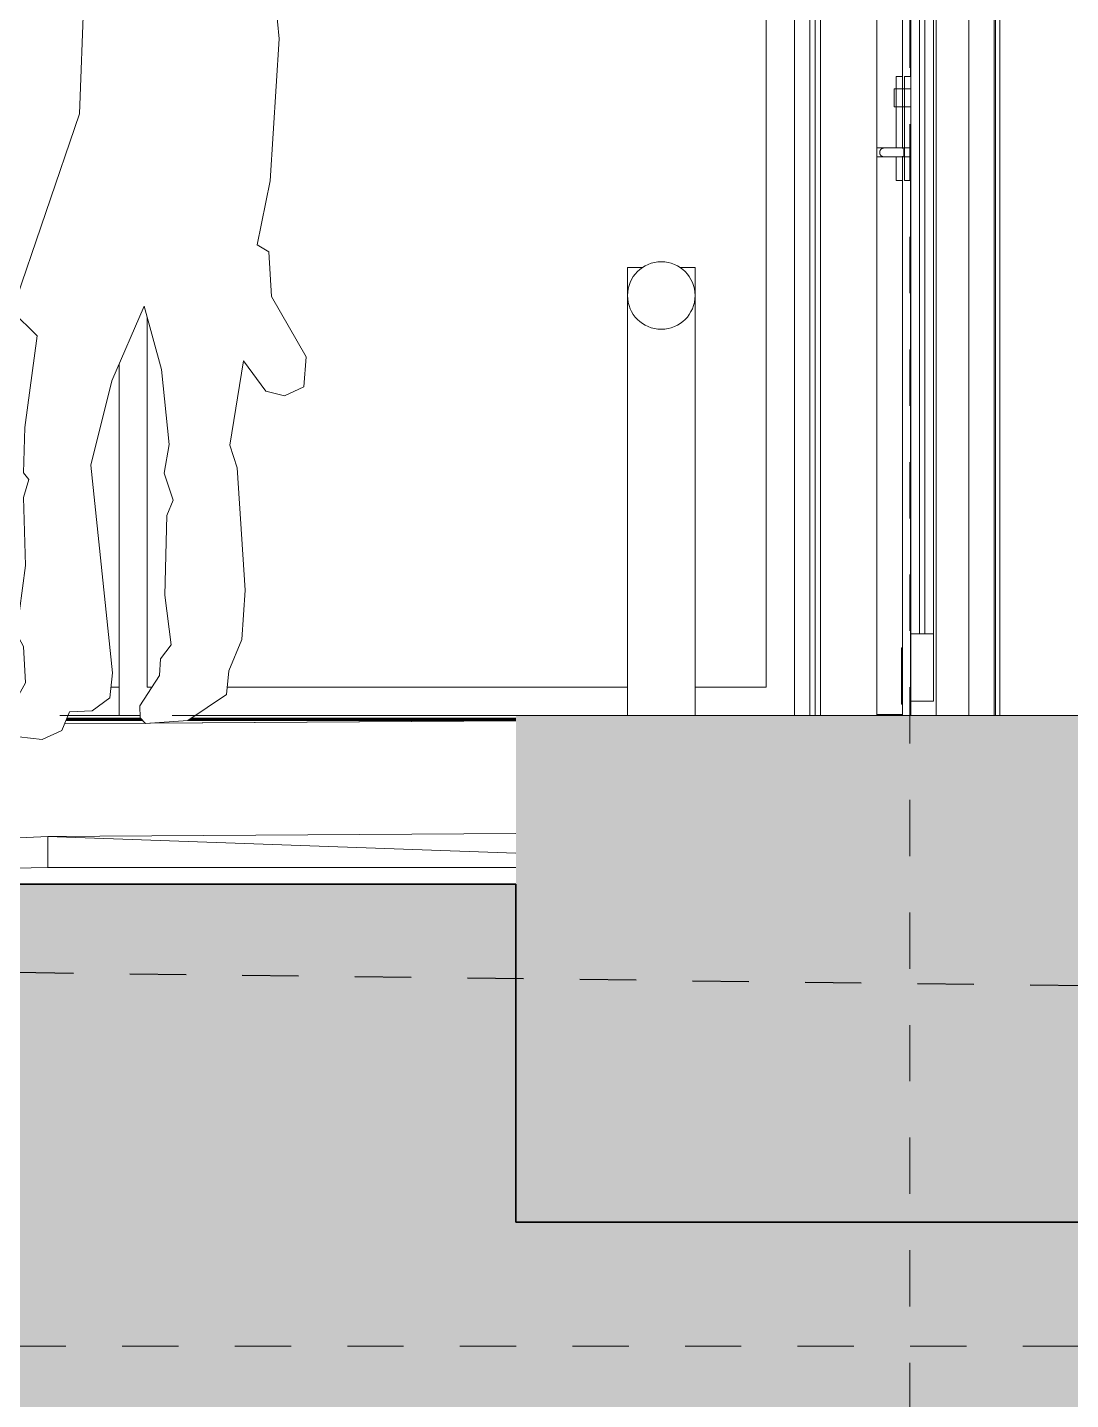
# Model space of a CAD drawing. Header units: metres. Extents: x 4238 to 4687, y -1 to 29.
# Drawn here: x 4311.114 to 4312.968, y 4.025 to 6.462 of the extents above; entities that cross this region are included whole.
import ezdxf

# ---------------------------------------------------------------- set-up
doc = ezdxf.new("R2010")
doc.units = ezdxf.units.M
for name, pattern in [('AEC_Center', [0.024, 0.012, -0.004, 0.004, -0.004]), ('AEC_Double Dash', [0.039, 0.015, -0.004, 0.006, -0.004, 0.006, -0.004]), ('Existing Ground', [0.0045, 0.003, -0.0015]), ('Grid Line', [0.021, 0.012, -0.003, 0.003, -0.003])]:
    doc.linetypes.add(name, pattern=pattern)
for name, color, linetype, lineweight in [('A-ANNO-SYMB', 150, 'Continuous', 5), ('A-DETL', 90, 'Continuous', 13), ('A-DETL-GENF', 92, 'Continuous', 5), ('A-DOOR', 31, 'Continuous', 5), ('A-DOOR-FRAM', 31, 'Continuous', 5), ('A-DOOR-GLAZ', 31, 'Continuous', 5), ('A-FLOR', 192, 'Continuous', 5), ('A-FLOR-LEVL', 51, 'Continuous', 5), ('A-GLAZ', 151, 'Continuous', 5), ('A-WALL-PATT', 111, 'Continuous', 5), ('F-FIRE', 13, 'Continuous', 5), ('P-SANR-FIXT', 6, 'Continuous', 5), ('S-BEAM', 12, 'Continuous', 5), ('S-GRID', 1, 'Continuous', 5)]:
    doc.layers.add(name, color=color, linetype=linetype, lineweight=lineweight)

# ---------------------------------------------------------------- blocks, each defined once
blk = doc.blocks.new('Hydrant_double8 - Hydrant_double-1019432-SECTION - GRIDS C4-C5')
at = {"layer": 'F-FIRE'}
for p, q in [((4312.1807, 6.0358), (4312.1807, 5.24)), ((4312.2081, 6.0358), (4312.1807, 6.0358)), ((4312.3007, 6.0358), (4312.2734, 6.0358)), ((4312.3007, 5.24), (4312.3007, 6.0358))]:
    blk.add_line(p, q, dxfattribs=at)
for start, end in [(0, 180), (180, 0)]:
    blk.add_arc((4312.2407, 5.9858), 0.06, start, end, dxfattribs=at)
blk = doc.blocks.new('Structural Framing 24 - Structural Framing 1-1264814-SECTION - GRIDS C4-C5')
at = {"layer": 'S-BEAM'}
blk.add_line((4312.8423, 5.24), (4312.8423, 7.64), dxfattribs=at)
blk = doc.blocks.new('aba - Plumbing Fixtures - Strip Drain - Stormtech - Custom Ass - FLW003 _Doors_-3110226-SECTION - GRIDS C4-C5')
at = {"layer": 'P-SANR-FIXT'}
for p, q in [((4311.3182, 5.232), (4311.1832, 5.232)), ((4311.9823, 5.232), (4311.4013, 5.232))]:
    blk.add_line(p, q, dxfattribs=at)
blk = doc.blocks.new('SD - OXXO - SD - OXXO 3800W-3410870-SECTION - GRIDS C4-C5')
at = {"layer": 'A-DOOR'}
blk.add_line((4312.4773, 5.24), (4312.4773, 7.59), dxfattribs=at)
at = {"layer": 'A-GLAZ'}
for p, q in [((4312.4773, 5.24), (4312.4773, 7.59)), ((4312.4273, 7.54), (4312.4273, 5.29)), ((4311.3273, 5.29), (4311.3273, 5.948)), ((4311.2773, 5.8641), (4311.2773, 5.24)), ((4311.2773, 5.29), (4311.263, 5.29)), ((4311.3355, 5.29), (4311.3273, 5.29)), ((4312.1807, 5.29), (4311.4694, 5.29)), ((4312.4273, 5.29), (4312.3006, 5.29)), ((4311.2773, 5.24), (4311.3144, 5.24)), ((4311.4132, 5.24), (4311.9823, 5.24))]:
    blk.add_line(p, q, dxfattribs=at)
blk = doc.blocks.new('X_Door-Panel-Hinge-Standard - Standard-3181150-SECTION - GRIDS C4-C5')
at = {"layer": 'A-DOOR'}
for p, q in [((4312.6673, 5.26), (4312.6673, 5.36)), ((4312.6673, 5.36), (4312.6693, 5.36)), ((4312.6693, 5.26), (4312.6673, 5.26))]:
    blk.add_line(p, q, dxfattribs=at)
blk = doc.blocks.new('X_Door-Frame-Metal - Standard-3181217-SECTION - GRIDS C4-C5')
at = {"layer": 'A-DOOR-FRAM'}
for p, q in [((4312.6693, 6.3517), (4312.6693, 7.34)), ((4312.6833, 7.34), (4312.6693, 7.34)), ((4312.6833, 7.34), (4312.6833, 6.374)), ((4312.6693, 6.2469), (4312.6693, 6.3223)), ((4312.6693, 5.24), (4312.6693, 6.2331)), ((4312.6833, 6.191), (4312.6833, 5.24))]:
    blk.add_line(p, q, dxfattribs=at)
blk = doc.blocks.new('X_Door-Handle-Lockwood 4800 Series Lever - Standard-764996-SECTION - GRIDS C4-C5')
at = {"layer": 'A-DOOR'}
for p, q in [((4312.6693, 6.375), (4312.6578, 6.375)), ((4312.6578, 6.375), (4312.6578, 6.374)), ((4312.6578, 6.375), (4312.6578, 6.374)), ((4312.6578, 6.2475), (4312.6578, 6.374)), ((4312.6693, 6.353), (4312.6543, 6.353)), ((4312.6543, 6.353), (4312.6543, 6.343)), ((4312.6543, 6.331), (4312.6543, 6.343)), ((4312.6543, 6.331), (4312.6543, 6.321)), ((4312.6543, 6.321), (4312.6693, 6.321)), ((4312.6693, 6.248), (4312.6488, 6.248)), ((4312.6568, 6.248), (4312.6488, 6.248)), ((4312.6488, 6.232), (4312.6693, 6.232)), ((4312.6488, 6.232), (4312.6568, 6.232)), ((4312.6578, 6.191), (4312.6578, 6.2325)), ((4312.6578, 6.191), (4312.6578, 6.19)), ((4312.6578, 6.191), (4312.6578, 6.19)), ((4312.6578, 6.19), (4312.6693, 6.19))]:
    blk.add_line(p, q, dxfattribs=at)
at = {"layer": 'A-DOOR', "flags": 128}
for points in [[(4312.6235, 6.248), (4312.6239, 6.248), (4312.6243, 6.248), (4312.6248, 6.248), (4312.6253, 6.248), (4312.6259, 6.248), (4312.6265, 6.248), (4312.6271, 6.248), (4312.6278, 6.248), (4312.6285, 6.248), (4312.6292, 6.248), (4312.63, 6.248), (4312.6307, 6.248), (4312.6316, 6.248), (4312.6324, 6.248), (4312.6333, 6.248), (4312.6342, 6.248), (4312.6351, 6.248), (4312.636, 6.248), (4312.637, 6.248), (4312.638, 6.248), (4312.639, 6.248), (4312.6397, 6.248)], [(4312.6393, 6.248), (4312.6383, 6.248), (4312.6373, 6.248), (4312.6363, 6.248), (4312.6354, 6.248), (4312.6344, 6.248), (4312.6335, 6.248), (4312.6326, 6.248), (4312.6318, 6.248), (4312.631, 6.248), (4312.6302, 6.248), (4312.6294, 6.248), (4312.6287, 6.248), (4312.628, 6.248), (4312.6273, 6.248), (4312.6267, 6.248), (4312.6261, 6.248), (4312.6255, 6.248), (4312.625, 6.248), (4312.6245, 6.248), (4312.624, 6.248), (4312.6236, 6.248)], [(4312.6488, 6.248), (4312.6477, 6.248), (4312.6466, 6.248), (4312.6455, 6.248)], [(4312.6463, 6.248), (4312.6474, 6.248), (4312.6485, 6.248), (4312.6488, 6.248)], [(4312.6235, 6.232), (4312.6239, 6.232), (4312.6243, 6.232), (4312.6248, 6.232), (4312.6253, 6.232), (4312.6259, 6.232), (4312.6265, 6.232), (4312.6271, 6.232), (4312.6278, 6.232), (4312.6285, 6.232), (4312.6292, 6.232), (4312.63, 6.232), (4312.6307, 6.232), (4312.6316, 6.232), (4312.6324, 6.232), (4312.6333, 6.232), (4312.6342, 6.232), (4312.6351, 6.232), (4312.636, 6.232), (4312.637, 6.232), (4312.638, 6.232), (4312.639, 6.232), (4312.6397, 6.232)], [(4312.6393, 6.232), (4312.6383, 6.232), (4312.6373, 6.232), (4312.6363, 6.232), (4312.6354, 6.232), (4312.6344, 6.232), (4312.6335, 6.232), (4312.6326, 6.232), (4312.6318, 6.232), (4312.631, 6.232), (4312.6302, 6.232), (4312.6294, 6.232), (4312.6287, 6.232), (4312.628, 6.232), (4312.6273, 6.232), (4312.6267, 6.232), (4312.6261, 6.232), (4312.6255, 6.232), (4312.625, 6.232), (4312.6245, 6.232), (4312.624, 6.232), (4312.6236, 6.232)], [(4312.6488, 6.232), (4312.6477, 6.232), (4312.6466, 6.232), (4312.6455, 6.232)], [(4312.6463, 6.232), (4312.6474, 6.232), (4312.6485, 6.232), (4312.6488, 6.232)]]:
    blk.add_lwpolyline(points, dxfattribs=at)
blk = doc.blocks.new('X_Door-Handle-Lockwood 4800 Series Lever - Standard-V108-SECTION - GRIDS C4-C5')
at = {"layer": 'A-DOOR'}
for p, q in [((4312.6843, 6.375), (4312.6728, 6.375)), ((4312.6728, 6.375), (4312.6728, 6.374)), ((4312.6728, 6.375), (4312.6728, 6.374)), ((4312.6706, 6.353), (4312.6693, 6.353)), ((4312.6693, 6.353), (4312.6693, 6.3517)), ((4312.6693, 6.3223), (4312.6693, 6.321)), ((4312.6693, 6.321), (4312.6706, 6.321)), ((4312.6706, 6.248), (4312.6638, 6.248)), ((4312.6718, 6.248), (4312.6638, 6.248)), ((4312.6718, 6.2469), (4312.6718, 6.248)), ((4312.6638, 6.232), (4312.6706, 6.232)), ((4312.6638, 6.232), (4312.6718, 6.232)), ((4312.6718, 6.232), (4312.6718, 6.2331)), ((4312.6728, 6.191), (4312.6728, 6.19)), ((4312.6728, 6.191), (4312.6728, 6.19)), ((4312.6728, 6.19), (4312.6843, 6.19))]:
    blk.add_line(p, q, dxfattribs=at)
at = {"layer": 'A-DOOR', "flags": 128}
for points in [[(4312.6288, 6.24), (4312.6288, 6.2403), (4312.6288, 6.2406), (4312.6288, 6.241), (4312.6289, 6.2413), (4312.6289, 6.2416), (4312.629, 6.2419), (4312.6291, 6.2422), (4312.6292, 6.2425), (4312.6293, 6.2428), (4312.6294, 6.2431), (4312.6295, 6.2434), (4312.6297, 6.2437), (4312.6298, 6.244), (4312.63, 6.2442), (4312.6302, 6.2445), (4312.6304, 6.2448), (4312.6306, 6.245), (4312.6308, 6.2453), (4312.631, 6.2455), (4312.6312, 6.2457), (4312.6314, 6.246), (4312.6317, 6.2462), (4312.6319, 6.2464), (4312.6322, 6.2466), (4312.6324, 6.2467), (4312.6327, 6.2469), (4312.633, 6.2471), (4312.6333, 6.2472), (4312.6336, 6.2473), (4312.6339, 6.2475), (4312.6342, 6.2476), (4312.6345, 6.2477), (4312.6348, 6.2477), (4312.6351, 6.2478), (4312.6354, 6.2479), (4312.6357, 6.2479), (4312.636, 6.248), (4312.6364, 6.248), (4312.6367, 6.248), (4312.6368, 6.248)], [(4312.6368, 6.232), (4312.6365, 6.232), (4312.6361, 6.232), (4312.6358, 6.2321), (4312.6355, 6.2321), (4312.6352, 6.2322), (4312.6349, 6.2322), (4312.6346, 6.2323), (4312.6343, 6.2324), (4312.634, 6.2325), (4312.6337, 6.2326), (4312.6334, 6.2328), (4312.6331, 6.2329), (4312.6328, 6.2331), (4312.6325, 6.2332), (4312.6323, 6.2334), (4312.632, 6.2336), (4312.6317, 6.2338), (4312.6315, 6.234), (4312.6313, 6.2342), (4312.631, 6.2344), (4312.6308, 6.2347), (4312.6306, 6.2349), (4312.6304, 6.2352), (4312.6302, 6.2354), (4312.63, 6.2357), (4312.6299, 6.236), (4312.6297, 6.2362), (4312.6296, 6.2365), (4312.6294, 6.2368), (4312.6293, 6.2371), (4312.6292, 6.2374), (4312.6291, 6.2377), (4312.629, 6.238), (4312.6289, 6.2383), (4312.6289, 6.2386), (4312.6288, 6.239), (4312.6288, 6.2393), (4312.6288, 6.2396), (4312.6288, 6.2399), (4312.6288, 6.24)], [(4312.6395, 6.248), (4312.639, 6.248), (4312.6386, 6.248), (4312.6382, 6.248), (4312.6379, 6.248), (4312.6376, 6.248), (4312.6374, 6.248), (4312.6372, 6.248), (4312.637, 6.248), (4312.6369, 6.248), (4312.6368, 6.248), (4312.6368, 6.248)], [(4312.6368, 6.248), (4312.6368, 6.248), (4312.6369, 6.248), (4312.637, 6.248), (4312.6371, 6.248), (4312.6373, 6.248), (4312.6375, 6.248), (4312.6378, 6.248), (4312.6381, 6.248), (4312.6385, 6.248), (4312.6389, 6.248), (4312.6393, 6.248)], [(4312.6457, 6.248), (4312.6466, 6.248), (4312.6474, 6.248), (4312.6483, 6.248), (4312.6492, 6.248)], [(4312.6494, 6.248), (4312.6485, 6.248), (4312.6476, 6.248), (4312.6468, 6.248), (4312.646, 6.248)], [(4312.6638, 6.248), (4312.6627, 6.248), (4312.6616, 6.248), (4312.6605, 6.248), (4312.6595, 6.248), (4312.6584, 6.248), (4312.6574, 6.248), (4312.6563, 6.248), (4312.6553, 6.248), (4312.6543, 6.248), (4312.6533, 6.248)], [(4312.654, 6.248), (4312.655, 6.248), (4312.656, 6.248), (4312.6571, 6.248), (4312.6581, 6.248), (4312.6592, 6.248), (4312.6602, 6.248), (4312.6613, 6.248), (4312.6624, 6.248), (4312.6635, 6.248), (4312.6638, 6.248)], [(4312.6368, 6.232), (4312.6368, 6.232), (4312.6369, 6.232), (4312.637, 6.232), (4312.6371, 6.232), (4312.6373, 6.232), (4312.6375, 6.232), (4312.6378, 6.232), (4312.6381, 6.232), (4312.6385, 6.232), (4312.6389, 6.232), (4312.6393, 6.232)], [(4312.6395, 6.232), (4312.639, 6.232), (4312.6386, 6.232), (4312.6382, 6.232), (4312.6379, 6.232), (4312.6376, 6.232), (4312.6374, 6.232), (4312.6372, 6.232), (4312.637, 6.232), (4312.6369, 6.232), (4312.6368, 6.232), (4312.6368, 6.232)], [(4312.6457, 6.232), (4312.6466, 6.232), (4312.6474, 6.232), (4312.6483, 6.232), (4312.6492, 6.232)], [(4312.6494, 6.232), (4312.6485, 6.232), (4312.6476, 6.232), (4312.6468, 6.232), (4312.646, 6.232)], [(4312.6638, 6.232), (4312.6627, 6.232), (4312.6616, 6.232), (4312.6605, 6.232), (4312.6595, 6.232), (4312.6584, 6.232), (4312.6574, 6.232), (4312.6563, 6.232), (4312.6553, 6.232), (4312.6543, 6.232), (4312.6533, 6.232)], [(4312.654, 6.232), (4312.655, 6.232), (4312.656, 6.232), (4312.6571, 6.232), (4312.6581, 6.232), (4312.6592, 6.232), (4312.6602, 6.232), (4312.6613, 6.232), (4312.6624, 6.232), (4312.6635, 6.232), (4312.6638, 6.232)]]:
    blk.add_lwpolyline(points, dxfattribs=at)
blk = doc.blocks.new('X_Door-Handle-Lockwood 4800 Series Lever - Standard-V109-SECTION - GRIDS C4-C5')
at = {"layer": 'A-DOOR'}
for p, q in [((4312.6843, 6.375), (4312.6728, 6.375)), ((4312.6728, 6.375), (4312.6728, 6.374)), ((4312.6728, 6.375), (4312.6728, 6.374)), ((4312.6706, 6.353), (4312.6693, 6.353)), ((4312.6693, 6.353), (4312.6693, 6.3517)), ((4312.6693, 6.3223), (4312.6693, 6.321)), ((4312.6693, 6.321), (4312.6706, 6.321)), ((4312.6706, 6.248), (4312.6638, 6.248)), ((4312.6718, 6.248), (4312.6638, 6.248)), ((4312.6718, 6.2469), (4312.6718, 6.248)), ((4312.6638, 6.232), (4312.6706, 6.232)), ((4312.6638, 6.232), (4312.6718, 6.232)), ((4312.6718, 6.232), (4312.6718, 6.2331)), ((4312.6728, 6.191), (4312.6728, 6.19)), ((4312.6728, 6.191), (4312.6728, 6.19)), ((4312.6728, 6.19), (4312.6843, 6.19))]:
    blk.add_line(p, q, dxfattribs=at)
at = {"layer": 'A-DOOR', "flags": 128}
for points in [[(4312.6288, 6.24), (4312.6288, 6.2403), (4312.6288, 6.2406), (4312.6288, 6.241), (4312.6289, 6.2413), (4312.6289, 6.2416), (4312.629, 6.2419), (4312.6291, 6.2422), (4312.6292, 6.2425), (4312.6293, 6.2428), (4312.6294, 6.2431), (4312.6295, 6.2434), (4312.6297, 6.2437), (4312.6298, 6.244), (4312.63, 6.2442), (4312.6302, 6.2445), (4312.6304, 6.2448), (4312.6306, 6.245), (4312.6308, 6.2453), (4312.631, 6.2455), (4312.6312, 6.2457), (4312.6314, 6.246), (4312.6317, 6.2462), (4312.6319, 6.2464), (4312.6322, 6.2466), (4312.6324, 6.2467), (4312.6327, 6.2469), (4312.633, 6.2471), (4312.6333, 6.2472), (4312.6336, 6.2473), (4312.6339, 6.2475), (4312.6342, 6.2476), (4312.6345, 6.2477), (4312.6348, 6.2477), (4312.6351, 6.2478), (4312.6354, 6.2479), (4312.6357, 6.2479), (4312.636, 6.248), (4312.6364, 6.248), (4312.6367, 6.248), (4312.6368, 6.248)], [(4312.6368, 6.232), (4312.6365, 6.232), (4312.6361, 6.232), (4312.6358, 6.2321), (4312.6355, 6.2321), (4312.6352, 6.2322), (4312.6349, 6.2322), (4312.6346, 6.2323), (4312.6343, 6.2324), (4312.634, 6.2325), (4312.6337, 6.2326), (4312.6334, 6.2328), (4312.6331, 6.2329), (4312.6328, 6.2331), (4312.6325, 6.2332), (4312.6323, 6.2334), (4312.632, 6.2336), (4312.6317, 6.2338), (4312.6315, 6.234), (4312.6313, 6.2342), (4312.631, 6.2344), (4312.6308, 6.2347), (4312.6306, 6.2349), (4312.6304, 6.2352), (4312.6302, 6.2354), (4312.63, 6.2357), (4312.6299, 6.236), (4312.6297, 6.2362), (4312.6296, 6.2365), (4312.6294, 6.2368), (4312.6293, 6.2371), (4312.6292, 6.2374), (4312.6291, 6.2377), (4312.629, 6.238), (4312.6289, 6.2383), (4312.6289, 6.2386), (4312.6288, 6.239), (4312.6288, 6.2393), (4312.6288, 6.2396), (4312.6288, 6.2399), (4312.6288, 6.24)], [(4312.6494, 6.248), (4312.6485, 6.248), (4312.6476, 6.248), (4312.6468, 6.248), (4312.646, 6.248), (4312.6452, 6.248), (4312.6444, 6.248), (4312.6437, 6.248), (4312.643, 6.248), (4312.6423, 6.248), (4312.6417, 6.248), (4312.6411, 6.248), (4312.6405, 6.248), (4312.64, 6.248), (4312.6395, 6.248), (4312.639, 6.248), (4312.6386, 6.248), (4312.6382, 6.248), (4312.6379, 6.248), (4312.6376, 6.248), (4312.6374, 6.248), (4312.6372, 6.248), (4312.637, 6.248), (4312.6369, 6.248), (4312.6368, 6.248), (4312.6368, 6.248)], [(4312.6368, 6.248), (4312.6368, 6.248), (4312.6369, 6.248), (4312.637, 6.248), (4312.6371, 6.248), (4312.6373, 6.248), (4312.6375, 6.248), (4312.6378, 6.248), (4312.6381, 6.248), (4312.6385, 6.248), (4312.6389, 6.248), (4312.6393, 6.248), (4312.6398, 6.248), (4312.6403, 6.248), (4312.6409, 6.248), (4312.6415, 6.248), (4312.6421, 6.248), (4312.6428, 6.248), (4312.6435, 6.248), (4312.6442, 6.248), (4312.645, 6.248), (4312.6457, 6.248), (4312.6466, 6.248), (4312.6474, 6.248), (4312.6483, 6.248), (4312.6492, 6.248)], [(4312.6638, 6.248), (4312.6627, 6.248), (4312.6616, 6.248), (4312.6605, 6.248), (4312.6595, 6.248), (4312.6584, 6.248), (4312.6574, 6.248), (4312.6563, 6.248), (4312.6553, 6.248), (4312.6543, 6.248), (4312.6533, 6.248)], [(4312.654, 6.248), (4312.655, 6.248), (4312.656, 6.248), (4312.6571, 6.248), (4312.6581, 6.248), (4312.6592, 6.248), (4312.6602, 6.248), (4312.6613, 6.248), (4312.6624, 6.248), (4312.6635, 6.248), (4312.6638, 6.248)], [(4312.6368, 6.232), (4312.6368, 6.232), (4312.6369, 6.232), (4312.637, 6.232), (4312.6371, 6.232), (4312.6373, 6.232), (4312.6375, 6.232), (4312.6378, 6.232), (4312.6381, 6.232), (4312.6385, 6.232), (4312.6389, 6.232), (4312.6393, 6.232), (4312.6398, 6.232), (4312.6403, 6.232), (4312.6409, 6.232), (4312.6415, 6.232), (4312.6421, 6.232), (4312.6428, 6.232), (4312.6435, 6.232), (4312.6442, 6.232), (4312.645, 6.232), (4312.6457, 6.232), (4312.6466, 6.232), (4312.6474, 6.232), (4312.6483, 6.232), (4312.6492, 6.232)], [(4312.6494, 6.232), (4312.6485, 6.232), (4312.6476, 6.232), (4312.6468, 6.232), (4312.646, 6.232), (4312.6452, 6.232), (4312.6444, 6.232), (4312.6437, 6.232), (4312.643, 6.232), (4312.6423, 6.232), (4312.6417, 6.232), (4312.6411, 6.232), (4312.6405, 6.232), (4312.64, 6.232), (4312.6395, 6.232), (4312.639, 6.232), (4312.6386, 6.232), (4312.6382, 6.232), (4312.6379, 6.232), (4312.6376, 6.232), (4312.6374, 6.232), (4312.6372, 6.232), (4312.637, 6.232), (4312.6369, 6.232), (4312.6368, 6.232), (4312.6368, 6.232)], [(4312.6638, 6.232), (4312.6627, 6.232), (4312.6616, 6.232), (4312.6605, 6.232), (4312.6595, 6.232), (4312.6584, 6.232), (4312.6574, 6.232), (4312.6563, 6.232), (4312.6553, 6.232), (4312.6543, 6.232), (4312.6533, 6.232)], [(4312.654, 6.232), (4312.655, 6.232), (4312.656, 6.232), (4312.6571, 6.232), (4312.6581, 6.232), (4312.6592, 6.232), (4312.6602, 6.232), (4312.6613, 6.232), (4312.6624, 6.232), (4312.6635, 6.232), (4312.6638, 6.232)]]:
    blk.add_lwpolyline(points, dxfattribs=at)
blk = doc.blocks.new('X_Door-Panel-Hinge-Standard - Standard-3439112-SECTION - GRIDS C4-C5')
at = {"layer": 'A-DOOR'}
for p, q in [((4312.7243, 7.605), (4312.6843, 7.605)), ((4312.6843, 7.605), (4312.6843, 7.485)), ((4312.7243, 7.485), (4312.7243, 7.605)), ((4312.6843, 7.485), (4312.7243, 7.485)), ((4312.6843, 5.385), (4312.6843, 7.485)), ((4312.7243, 7.485), (4312.7243, 5.385)), ((4312.7243, 5.385), (4312.6843, 5.385)), ((4312.6843, 5.385), (4312.6843, 5.265)), ((4312.7243, 5.265), (4312.7243, 5.385)), ((4312.6843, 5.265), (4312.7243, 5.265))]:
    blk.add_line(p, q, dxfattribs=at)
at = {"layer": 'A-DOOR-GLAZ'}
for p, q in [((4312.7093, 7.485), (4312.6993, 7.485)), ((4312.6993, 7.485), (4312.6993, 5.385)), ((4312.7093, 5.385), (4312.7093, 7.485)), ((4312.6993, 5.385), (4312.7093, 5.385))]:
    blk.add_line(p, q, dxfattribs=at)
blk = doc.blocks.new('X_Door-Frame-Wood - Standard-3509857-SECTION - GRIDS C4-C5')
at = {"layer": 'A-DOOR-FRAM'}
for p, q in [((4312.8323, 7.64), (4312.6843, 7.64)), ((4312.6843, 7.64), (4312.6843, 7.62)), ((4312.8323, 7.62), (4312.8323, 7.64)), ((4312.6843, 7.62), (4312.8323, 7.62)), ((4312.6843, 7.62), (4312.6843, 7.605)), ((4312.7293, 7.62), (4312.7293, 7.595)), ((4312.7873, 7.62), (4312.7293, 7.62)), ((4312.7873, 7.595), (4312.7873, 7.62)), ((4312.8323, 5.24), (4312.8323, 7.62)), ((4312.7293, 7.595), (4312.7873, 7.595)), ((4312.7293, 5.24), (4312.7293, 7.595)), ((4312.7873, 5.24), (4312.7873, 7.595)), ((4312.6843, 5.265), (4312.6843, 5.24))]:
    blk.add_line(p, q, dxfattribs=at)
blk = doc.blocks.new('Downpipe - L Spreader - 100D-3377890-SECTION - GRIDS C4-C5')
at = {"layer": 'P-SANR-FIXT'}
for p, q in [((4312.5237, 7.64), (4312.5237, 5.24)), ((4312.6237, 5.24), (4312.6237, 7.64))]:
    blk.add_line(p, q, dxfattribs=at)
blk = doc.blocks.new('Downpipe - L Spreader - 100D-V120-SECTION - GRIDS C4-C5')
at = {"layer": 'P-SANR-FIXT'}
blk.add_line((4312.5141, 7.64), (4312.5141, 5.24), dxfattribs=at)
blk = doc.blocks.new('X_Door-Handle-Lockwood 4800 Series Lever - Standard-V149-SECTION - GRIDS C4-C5')
at = {"layer": 'A-DOOR'}
for p, q in [((4312.6843, 6.375), (4312.6728, 6.375)), ((4312.6728, 6.375), (4312.6728, 6.374)), ((4312.6728, 6.375), (4312.6728, 6.374)), ((4312.6706, 6.353), (4312.6693, 6.353)), ((4312.6693, 6.353), (4312.6693, 6.3517)), ((4312.6693, 6.3223), (4312.6693, 6.321)), ((4312.6693, 6.321), (4312.6706, 6.321)), ((4312.6706, 6.248), (4312.6638, 6.248)), ((4312.6718, 6.248), (4312.6638, 6.248)), ((4312.6718, 6.2469), (4312.6718, 6.248)), ((4312.6638, 6.232), (4312.6706, 6.232)), ((4312.6638, 6.232), (4312.6718, 6.232)), ((4312.6718, 6.232), (4312.6718, 6.2331)), ((4312.6728, 6.191), (4312.6728, 6.19)), ((4312.6728, 6.191), (4312.6728, 6.19)), ((4312.6728, 6.19), (4312.6843, 6.19))]:
    blk.add_line(p, q, dxfattribs=at)
at = {"layer": 'A-DOOR', "flags": 128}
for points in [[(4312.6288, 6.24), (4312.6288, 6.2403), (4312.6288, 6.2406), (4312.6288, 6.241), (4312.6289, 6.2413), (4312.6289, 6.2416), (4312.629, 6.2419), (4312.6291, 6.2422), (4312.6292, 6.2425), (4312.6293, 6.2428), (4312.6294, 6.2431), (4312.6295, 6.2434), (4312.6297, 6.2437), (4312.6298, 6.244), (4312.63, 6.2442), (4312.6302, 6.2445), (4312.6304, 6.2448), (4312.6306, 6.245), (4312.6308, 6.2453), (4312.631, 6.2455), (4312.6312, 6.2457), (4312.6314, 6.246), (4312.6317, 6.2462), (4312.6319, 6.2464), (4312.6322, 6.2466), (4312.6324, 6.2467), (4312.6327, 6.2469), (4312.633, 6.2471), (4312.6333, 6.2472), (4312.6336, 6.2473), (4312.6339, 6.2475), (4312.6342, 6.2476), (4312.6345, 6.2477), (4312.6348, 6.2477), (4312.6351, 6.2478), (4312.6354, 6.2479), (4312.6357, 6.2479), (4312.636, 6.248), (4312.6364, 6.248), (4312.6367, 6.248), (4312.6368, 6.248)], [(4312.6368, 6.232), (4312.6365, 6.232), (4312.6361, 6.232), (4312.6358, 6.2321), (4312.6355, 6.2321), (4312.6352, 6.2322), (4312.6349, 6.2322), (4312.6346, 6.2323), (4312.6343, 6.2324), (4312.634, 6.2325), (4312.6337, 6.2326), (4312.6334, 6.2328), (4312.6331, 6.2329), (4312.6328, 6.2331), (4312.6325, 6.2332), (4312.6323, 6.2334), (4312.632, 6.2336), (4312.6317, 6.2338), (4312.6315, 6.234), (4312.6313, 6.2342), (4312.631, 6.2344), (4312.6308, 6.2347), (4312.6306, 6.2349), (4312.6304, 6.2352), (4312.6302, 6.2354), (4312.63, 6.2357), (4312.6299, 6.236), (4312.6297, 6.2362), (4312.6296, 6.2365), (4312.6294, 6.2368), (4312.6293, 6.2371), (4312.6292, 6.2374), (4312.6291, 6.2377), (4312.629, 6.238), (4312.6289, 6.2383), (4312.6289, 6.2386), (4312.6288, 6.239), (4312.6288, 6.2393), (4312.6288, 6.2396), (4312.6288, 6.2399), (4312.6288, 6.24)], [(4312.6368, 6.248), (4312.6368, 6.248), (4312.6369, 6.248), (4312.637, 6.248), (4312.6371, 6.248), (4312.6373, 6.248), (4312.6375, 6.248), (4312.6378, 6.248), (4312.6381, 6.248), (4312.6385, 6.248), (4312.6389, 6.248), (4312.6393, 6.248)], [(4312.6395, 6.248), (4312.639, 6.248), (4312.6386, 6.248), (4312.6382, 6.248), (4312.6379, 6.248), (4312.6376, 6.248), (4312.6374, 6.248), (4312.6372, 6.248), (4312.637, 6.248), (4312.6369, 6.248), (4312.6368, 6.248), (4312.6368, 6.248)], [(4312.6457, 6.248), (4312.6466, 6.248), (4312.6474, 6.248), (4312.6483, 6.248), (4312.6492, 6.248)], [(4312.6494, 6.248), (4312.6485, 6.248), (4312.6476, 6.248), (4312.6468, 6.248), (4312.646, 6.248)], [(4312.6638, 6.248), (4312.6627, 6.248), (4312.6616, 6.248), (4312.6605, 6.248), (4312.6595, 6.248), (4312.6584, 6.248), (4312.6574, 6.248), (4312.6563, 6.248), (4312.6553, 6.248), (4312.6543, 6.248), (4312.6533, 6.248)], [(4312.654, 6.248), (4312.655, 6.248), (4312.656, 6.248), (4312.6571, 6.248), (4312.6581, 6.248), (4312.6592, 6.248), (4312.6602, 6.248), (4312.6613, 6.248), (4312.6624, 6.248), (4312.6635, 6.248), (4312.6638, 6.248)], [(4312.6395, 6.232), (4312.639, 6.232), (4312.6386, 6.232), (4312.6382, 6.232), (4312.6379, 6.232), (4312.6376, 6.232), (4312.6374, 6.232), (4312.6372, 6.232), (4312.637, 6.232), (4312.6369, 6.232), (4312.6368, 6.232), (4312.6368, 6.232)], [(4312.6368, 6.232), (4312.6368, 6.232), (4312.6369, 6.232), (4312.637, 6.232), (4312.6371, 6.232), (4312.6373, 6.232), (4312.6375, 6.232), (4312.6378, 6.232), (4312.6381, 6.232), (4312.6385, 6.232), (4312.6389, 6.232), (4312.6393, 6.232)], [(4312.6457, 6.232), (4312.6466, 6.232), (4312.6474, 6.232), (4312.6483, 6.232), (4312.6492, 6.232)], [(4312.6494, 6.232), (4312.6485, 6.232), (4312.6476, 6.232), (4312.6468, 6.232), (4312.646, 6.232)], [(4312.6638, 6.232), (4312.6627, 6.232), (4312.6616, 6.232), (4312.6605, 6.232), (4312.6595, 6.232), (4312.6584, 6.232), (4312.6574, 6.232), (4312.6563, 6.232), (4312.6553, 6.232), (4312.6543, 6.232), (4312.6533, 6.232)], [(4312.654, 6.232), (4312.655, 6.232), (4312.656, 6.232), (4312.6571, 6.232), (4312.6581, 6.232), (4312.6592, 6.232), (4312.6602, 6.232), (4312.6613, 6.232), (4312.6624, 6.232), (4312.6635, 6.232), (4312.6638, 6.232)]]:
    blk.add_lwpolyline(points, dxfattribs=at)
blk = doc.blocks.new('X_Door-Handle-Lockwood 4800 Series Lever - Standard-V150-SECTION - GRIDS C4-C5')
at = {"layer": 'A-DOOR'}
for p, q in [((4312.6843, 6.375), (4312.6728, 6.375)), ((4312.6728, 6.375), (4312.6728, 6.374)), ((4312.6728, 6.375), (4312.6728, 6.374)), ((4312.6728, 6.191), (4312.6728, 6.374)), ((4312.6843, 6.353), (4312.6693, 6.353)), ((4312.6693, 6.353), (4312.6693, 6.343)), ((4312.6693, 6.331), (4312.6693, 6.343)), ((4312.6693, 6.331), (4312.6693, 6.321)), ((4312.6693, 6.321), (4312.6843, 6.321)), ((4312.6843, 6.248), (4312.6638, 6.248)), ((4312.6718, 6.248), (4312.6638, 6.248)), ((4312.6718, 6.24), (4312.6718, 6.248)), ((4312.6718, 6.232), (4312.6718, 6.24)), ((4312.6638, 6.232), (4312.6843, 6.232)), ((4312.6638, 6.232), (4312.6718, 6.232)), ((4312.6728, 6.191), (4312.6728, 6.19)), ((4312.6728, 6.191), (4312.6728, 6.19)), ((4312.6728, 6.19), (4312.6843, 6.19))]:
    blk.add_line(p, q, dxfattribs=at)
at = {"layer": 'A-DOOR', "flags": 128}
for points in [[(4312.6288, 6.24), (4312.6288, 6.2403), (4312.6288, 6.2406), (4312.6288, 6.241), (4312.6289, 6.2413), (4312.6289, 6.2416), (4312.629, 6.2419), (4312.6291, 6.2422), (4312.6292, 6.2425), (4312.6293, 6.2428), (4312.6294, 6.2431), (4312.6295, 6.2434), (4312.6297, 6.2437), (4312.6298, 6.244), (4312.63, 6.2442), (4312.6302, 6.2445), (4312.6304, 6.2448), (4312.6306, 6.245), (4312.6308, 6.2453), (4312.631, 6.2455), (4312.6312, 6.2457), (4312.6314, 6.246), (4312.6317, 6.2462), (4312.6319, 6.2464), (4312.6322, 6.2466), (4312.6324, 6.2467), (4312.6327, 6.2469), (4312.633, 6.2471), (4312.6333, 6.2472), (4312.6336, 6.2473), (4312.6339, 6.2475), (4312.6342, 6.2476), (4312.6345, 6.2477), (4312.6348, 6.2477), (4312.6351, 6.2478), (4312.6354, 6.2479), (4312.6357, 6.2479), (4312.636, 6.248), (4312.6364, 6.248), (4312.6367, 6.248), (4312.6368, 6.248)], [(4312.6368, 6.232), (4312.6365, 6.232), (4312.6361, 6.232), (4312.6358, 6.2321), (4312.6355, 6.2321), (4312.6352, 6.2322), (4312.6349, 6.2322), (4312.6346, 6.2323), (4312.6343, 6.2324), (4312.634, 6.2325), (4312.6337, 6.2326), (4312.6334, 6.2328), (4312.6331, 6.2329), (4312.6328, 6.2331), (4312.6325, 6.2332), (4312.6323, 6.2334), (4312.632, 6.2336), (4312.6317, 6.2338), (4312.6315, 6.234), (4312.6313, 6.2342), (4312.631, 6.2344), (4312.6308, 6.2347), (4312.6306, 6.2349), (4312.6304, 6.2352), (4312.6302, 6.2354), (4312.63, 6.2357), (4312.6299, 6.236), (4312.6297, 6.2362), (4312.6296, 6.2365), (4312.6294, 6.2368), (4312.6293, 6.2371), (4312.6292, 6.2374), (4312.6291, 6.2377), (4312.629, 6.238), (4312.6289, 6.2383), (4312.6289, 6.2386), (4312.6288, 6.239), (4312.6288, 6.2393), (4312.6288, 6.2396), (4312.6288, 6.2399), (4312.6288, 6.24)], [(4312.6368, 6.248), (4312.6368, 6.248), (4312.6369, 6.248), (4312.637, 6.248), (4312.6371, 6.248), (4312.6373, 6.248), (4312.6375, 6.248), (4312.6378, 6.248), (4312.6381, 6.248), (4312.6385, 6.248), (4312.6389, 6.248), (4312.6393, 6.248), (4312.6398, 6.248), (4312.6403, 6.248), (4312.6409, 6.248), (4312.6415, 6.248), (4312.6421, 6.248), (4312.6428, 6.248), (4312.6435, 6.248), (4312.6442, 6.248), (4312.645, 6.248), (4312.6457, 6.248), (4312.6466, 6.248), (4312.6474, 6.248), (4312.6483, 6.248), (4312.6492, 6.248), (4312.6501, 6.248), (4312.651, 6.248), (4312.652, 6.248), (4312.653, 6.248), (4312.654, 6.248), (4312.655, 6.248), (4312.656, 6.248), (4312.6571, 6.248), (4312.6581, 6.248), (4312.6592, 6.248), (4312.6602, 6.248), (4312.6613, 6.248), (4312.6624, 6.248), (4312.6635, 6.248), (4312.6638, 6.248)], [(4312.6638, 6.248), (4312.6627, 6.248), (4312.6616, 6.248), (4312.6605, 6.248), (4312.6595, 6.248), (4312.6584, 6.248), (4312.6574, 6.248), (4312.6563, 6.248), (4312.6553, 6.248), (4312.6543, 6.248), (4312.6533, 6.248), (4312.6523, 6.248), (4312.6513, 6.248), (4312.6504, 6.248), (4312.6494, 6.248), (4312.6485, 6.248), (4312.6476, 6.248), (4312.6468, 6.248), (4312.646, 6.248), (4312.6452, 6.248), (4312.6444, 6.248), (4312.6437, 6.248), (4312.643, 6.248), (4312.6423, 6.248), (4312.6417, 6.248), (4312.6411, 6.248), (4312.6405, 6.248), (4312.64, 6.248), (4312.6395, 6.248), (4312.639, 6.248), (4312.6386, 6.248), (4312.6382, 6.248), (4312.6379, 6.248), (4312.6376, 6.248), (4312.6374, 6.248), (4312.6372, 6.248), (4312.637, 6.248), (4312.6369, 6.248), (4312.6368, 6.248), (4312.6368, 6.248)], [(4312.6638, 6.232), (4312.6627, 6.232), (4312.6616, 6.232), (4312.6605, 6.232), (4312.6595, 6.232), (4312.6584, 6.232), (4312.6574, 6.232), (4312.6563, 6.232), (4312.6553, 6.232), (4312.6543, 6.232), (4312.6533, 6.232), (4312.6523, 6.232), (4312.6513, 6.232), (4312.6504, 6.232), (4312.6494, 6.232), (4312.6485, 6.232), (4312.6476, 6.232), (4312.6468, 6.232), (4312.646, 6.232), (4312.6452, 6.232), (4312.6444, 6.232), (4312.6437, 6.232), (4312.643, 6.232), (4312.6423, 6.232), (4312.6417, 6.232), (4312.6411, 6.232), (4312.6405, 6.232), (4312.64, 6.232), (4312.6395, 6.232), (4312.639, 6.232), (4312.6386, 6.232), (4312.6382, 6.232), (4312.6379, 6.232), (4312.6376, 6.232), (4312.6374, 6.232), (4312.6372, 6.232), (4312.637, 6.232), (4312.6369, 6.232), (4312.6368, 6.232), (4312.6368, 6.232)], [(4312.6368, 6.232), (4312.6368, 6.232), (4312.6369, 6.232), (4312.637, 6.232), (4312.6371, 6.232), (4312.6373, 6.232), (4312.6375, 6.232), (4312.6378, 6.232), (4312.6381, 6.232), (4312.6385, 6.232), (4312.6389, 6.232), (4312.6393, 6.232), (4312.6398, 6.232), (4312.6403, 6.232), (4312.6409, 6.232), (4312.6415, 6.232), (4312.6421, 6.232), (4312.6428, 6.232), (4312.6435, 6.232), (4312.6442, 6.232), (4312.645, 6.232), (4312.6457, 6.232), (4312.6466, 6.232), (4312.6474, 6.232), (4312.6483, 6.232), (4312.6492, 6.232), (4312.6501, 6.232), (4312.651, 6.232), (4312.652, 6.232), (4312.653, 6.232), (4312.654, 6.232), (4312.655, 6.232), (4312.656, 6.232), (4312.6571, 6.232), (4312.6581, 6.232), (4312.6592, 6.232), (4312.6602, 6.232), (4312.6613, 6.232), (4312.6624, 6.232), (4312.6635, 6.232), (4312.6638, 6.232)]]:
    blk.add_lwpolyline(points, dxfattribs=at)
blk = doc.blocks.new('Window Unit_2 Bay - 2400x3050-3440899-SECTION - GRIDS C4-C5')
at = {"layer": 'A-GLAZ'}
blk.add_line((4312.8343, 7.64), (4312.8343, 5.24), dxfattribs=at)
blk = doc.blocks.new('DET_PERSON_WOMAN FRONT WALK 1 - DET_PERSON_WOMAN FRONT WALK 1-3362447-SECTION - GRIDS C4-C5')
at = {"layer": 'A-DETL-GENF'}
for p, q in [((4311.323, 6.8297), (4311.2691, 6.7822)), ((4311.3796, 6.8413), (4311.323, 6.8297)), ((4311.4082, 6.8341), (4311.3796, 6.8413)), ((4311.4393, 6.8092), (4311.4082, 6.8341)), ((4311.4673, 6.7405), (4311.4393, 6.8092)), ((4311.2691, 6.7822), (4311.2577, 6.7532)), ((4311.2577, 6.7532), (4311.2566, 6.7247)), ((4311.4899, 6.7156), (4311.4673, 6.7405)), ((4311.2566, 6.7247), (4311.3052, 6.6133)), ((4311.4971, 6.7072), (4311.4899, 6.7156)), ((4311.5491, 6.6491), (4311.4971, 6.7072)), ((4311.4765, 6.5906), (4311.5491, 6.6491)), ((4311.3052, 6.6133), (4311.2795, 6.5865)), ((4311.2795, 6.5865), (4311.2295, 6.5649)), ((4311.556, 6.5033), (4311.4765, 6.5906)), ((4311.2295, 6.5649), (4311.2158, 6.5459)), ((4311.2158, 6.5459), (4311.2067, 6.3084)), ((4311.5618, 6.442), (4311.556, 6.5033)), ((4311.5456, 6.1895), (4311.5618, 6.442)), ((4311.2067, 6.3084), (4311.0873, 5.958)), ((4311.5226, 6.076), (4311.5456, 6.1895)), ((4311.5434, 6.0637), (4311.5226, 6.076)), ((4311.5482, 5.9838), (4311.5434, 6.0637)), ((4311.6095, 5.8771), (4311.5482, 5.9838)), ((4311.0873, 5.958), (4311.1317, 5.9142)), ((4311.2643, 5.8343), (4311.3221, 5.967)), ((4311.3221, 5.967), (4311.3528, 5.8545)), ((4311.1317, 5.9142), (4311.1096, 5.7511)), ((4311.6053, 5.8236), (4311.6095, 5.8771)), ((4311.3528, 5.8545), (4311.3663, 5.7214)), ((4311.4742, 5.7202), (4311.4983, 5.8701)), ((4311.4983, 5.8701), (4311.5382, 5.8162)), ((4311.2272, 5.6842), (4311.2643, 5.8343)), ((4311.5382, 5.8162), (4311.571, 5.8076)), ((4311.571, 5.8076), (4311.6053, 5.8236)), ((4311.1096, 5.7511), (4311.1076, 5.6707)), ((4311.3663, 5.7214), (4311.3573, 5.6703)), ((4311.487, 5.6798), (4311.4742, 5.7202)), ((4311.2658, 5.3158), (4311.2272, 5.6842)), ((4311.501, 5.4623), (4311.487, 5.6798)), ((4311.1167, 5.6592), (4311.1072, 5.6272)), ((4311.1076, 5.6707), (4311.1167, 5.6592)), ((4311.3573, 5.6703), (4311.3734, 5.6222)), ((4311.1072, 5.6272), (4311.1112, 5.5061)), ((4311.3734, 5.6222), (4311.3622, 5.5948)), ((4311.3622, 5.5948), (4311.3587, 5.4538)), ((4311.1112, 5.5061), (4311.0948, 5.3853)), ((4311.4951, 5.3751), (4311.501, 5.4623)), ((4311.3587, 5.4538), (4311.3695, 5.3652)), ((4311.0948, 5.3853), (4311.1073, 5.3626)), ((4311.1073, 5.3626), (4311.1109, 5.2976)), ((4311.3695, 5.3652), (4311.3509, 5.3402)), ((4311.4722, 5.3194), (4311.4951, 5.3751)), ((4311.3509, 5.3402), (4311.3492, 5.3109)), ((4311.2609, 5.2714), (4311.2658, 5.3158)), ((4311.4682, 5.277), (4311.4722, 5.3194)), ((4311.1109, 5.2976), (4311.0639, 5.2152)), ((4311.3492, 5.3109), (4311.3139, 5.2569)), ((4311.2296, 5.2483), (4311.2609, 5.2714)), ((4311.3994, 5.2308), (4311.4682, 5.277)), ((4311.1753, 5.2131), (4311.189, 5.2461)), ((4311.189, 5.2461), (4311.2296, 5.2483)), ((4311.3139, 5.2569), (4311.3146, 5.2358)), ((4311.3146, 5.2358), (4311.3242, 5.2257)), ((4311.3242, 5.2257), (4311.3994, 5.2308)), ((4311.0639, 5.2152), (4311.0782, 5.2042)), ((4311.0782, 5.2042), (4311.1403, 5.1969)), ((4311.1403, 5.1969), (4311.1753, 5.2131))]:
    blk.add_line(p, q, dxfattribs=at)

msp = doc.modelspace()

# ---------------------------------------------------------------- hatches: boundary and pattern name
at = {"layer": 'A-DETL-GENF'}
msp.add_hatch(color=9, dxfattribs=at).paths.add_polyline_path([(4293.4915, -0.5666), (4372.6828, -0.5666), (4372.6828, 3.4951), (4371.5082, 3.5731), (4369.5282, 3.5731), (4367.5873, 3.9647), (4363.0829, 4.2639), (4361.0156, 5.0163), (4353.3223, 5.2812), (4353.3223, 4.34), (4350.8982, 4.34), (4350.8982, 4.6641), (4350.6223, 4.94), (4335.0823, 4.94), (4334.6823, 4.54), (4334.6823, 4.14), (4330.6823, 4.14), (4330.6823, 4.54), (4330.2823, 4.94), (4314.6823, 4.94), (4314.3823, 4.64), (4314.3823, 4.34), (4311.9823, 4.34), (4311.9823, 4.94), (4270.8001, 4.94), (4277.9007, 5.1035), (4268.0446, 5.0624), (4264.6562, 5.24), (4248.8416, 5.24), (4245.9767, 5.0899), (4245.9767, -0.5666), (4289.5319, -0.5666)])
h = msp.add_hatch(dxfattribs=at)
h.set_pattern_fill('FP_103', style=0, pattern_type=2)
h.set_pattern_definition([(50, (4308.747, 10.391), (1.45713, -0.127218), [0.1524, -1.676]), (355, (4308.747, 10.391), (-0.281945, 1.52839), [0.12192, -1.341]), (100.451, (4308.868, 10.38), (1.175465, 1.400456), [0.12952, -1.425]), (46.184, (4308.747, 10.797), (2.16904, -0.33638), [0.2286, -2.515]), (96.636, (4308.927, 10.769), (1.89894, 1.97971), [0.19428, -2.137]), (351.184, (4308.747, 10.797), (1.8988, 1.97937), [0.18288, -2.012]), (21, (4308.95, 10.695), (1.212757, -0.817698), [0.1524, -1.676]), (326, (4308.95, 10.695), (0.494383, 1.47345), [0.12192, -1.341]), (71.451, (4309.051, 10.627), (1.70704, 0.65499), [0.12952, -1.425]), (37.5, (4308.747, 10.391), (0.0247086, 0.6764346), [0.06706, -1.258, 0.06706, -1.294, -1.346]), (37.5, (4308.747, 10.391), (0.0247086, 0.6764346), [-2.686, 0.06706, -1.279]), (7.5, (4308.747, 10.391), (0.534554, 0.80144), [0.06706, -0.70917, 0.06706, -1.227, -0.51308]), (7.5, (4308.747, 10.391), (0.534554, 0.80144), [-2.071, 0.06706, -0.44602]), (327.5, (4308.294, 10.391), (1.084723, -0.0458285), [0.06706, -0.44094, 0.06706, -1.518, -2.103]), (327.5, (4308.294, 10.391), (1.084723, -0.0458285), [-2.093, 0.06706, -2.036]), (317.5, (4308.09, 10.391), (1.18503, 0.203417), [0.06706, -0.59334, 0.06706, -0.98552, -1.494]), (317.5, (4308.09, 10.391), (1.18503, 0.203417), [-1.713, 0.06706, -1.426])])
h.paths.add_polyline_path([(4333.0871, 4.14), (4334.6823, 4.14), (4334.6823, 4.54), (4335.0923, 4.95), (4335.0923, 5.25), (4330.2823, 5.25), (4330.2823, 4.94), (4330.6823, 4.54), (4330.6823, 4.14), (4332.0972, 4.14)])
h.paths.add_polyline_path([(4314.2792, 4.34), (4314.3823, 4.34), (4314.3823, 4.64), (4314.6823, 4.94), (4314.6823, 5.24), (4311.9823, 5.24), (4311.9823, 4.34), (4313.7842, 4.34)])
h.paths.add_polyline_path([(4352.885, 4.34), (4353.3223, 4.34), (4353.3223, 5.25), (4350.6223, 5.25), (4350.6223, 4.94), (4350.9223, 4.64), (4350.9223, 4.34), (4352.39, 4.34)])
at = {"layer": 'A-WALL-PATT'}
h = msp.add_hatch(dxfattribs=at)
h.set_pattern_fill('FP_6', color=256, style=0, pattern_type=2)
h.set_pattern_definition([(90, (4312.787, 5.24), (-1.2, 7e-17), []), (180, (4312.787, 5.24), (-4e-16, -3), [])])
h.paths.add_polyline_path([(4307.5974, 5.24), (4307.7273, 5.24), (4307.7273, 7.64), (4306.4358, 7.64), (4306.4358, 6.812), (4306.4393, 6.8092), (4306.4673, 6.7405), (4306.5491, 6.6491), (4306.4765, 6.5906), (4306.556, 6.5033), (4306.5609, 6.4287), (4306.5456, 6.1895), (4306.5226, 6.076), (4306.5434, 6.0637), (4306.5482, 5.9838), (4306.6095, 5.8771), (4306.6053, 5.8236), (4306.571, 5.8076), (4306.5382, 5.8162), (4306.4983, 5.8701), (4306.4742, 5.7202), (4306.4876, 5.6703), (4306.5004, 5.4538), (4306.4951, 5.3751), (4306.4722, 5.3194), (4306.4682, 5.277), (4306.4358, 5.2552), (4306.4358, 5.24), (4307.3499, 5.24)])
h.paths.add_polyline_path([(4312.6693, 5.24), (4312.6693, 6.191), (4312.6578, 6.191), (4312.6558, 6.2323), (4312.6371, 6.2329), (4312.6349, 6.2329), (4312.6237, 6.232), (4312.6237, 5.24), (4312.6673, 5.24)])
h.paths.add_polyline_path([(4312.6257, 6.2467), (4312.6251, 6.2479), (4312.6469, 6.2472), (4312.6578, 6.248), (4312.6578, 6.3223), (4312.6543, 6.3239), (4312.6543, 6.3517), (4312.6578, 6.3517), (4312.6578, 6.374), (4312.6693, 6.374), (4312.6713, 7.34), (4312.6823, 7.34), (4312.6823, 7.64), (4312.6237, 7.64), (4312.625, 6.2468)])

# ---------------------------------------------------------------- linework, layer by layer
at = {"layer": 'A-ANNO-SYMB', "linetype": 'AEC_Double Dash'}
msp.add_line((4310.4829, 4.1198), (4313.9494, 4.1198), dxfattribs=at)
at = {"layer": 'A-DETL', "lineweight": 15}
msp.add_line((4314.6823, 5.24), (4311.9823, 5.24), dxfattribs=at)
at = {"layer": 'A-DETL', "lineweight": 35}
for p, q in [((4311.9823, 4.94), (4270.8001, 4.94)), ((4311.9823, 4.94), (4311.9823, 4.34)), ((4311.9823, 4.34), (4314.3823, 4.34))]:
    msp.add_line(p, q, dxfattribs=at)
at = {"layer": 'A-DETL', "linetype": 'Existing Ground', "lineweight": 25}
msp.add_line((4317.7957, 4.7), (4308.5964, 4.814), dxfattribs=at)
at = {"layer": 'A-FLOR', "lineweight": 15}
for p, q in [((4311.324, 5.2261), (4311.1803, 5.2252)), ((4311.9823, 5.2304), (4311.332, 5.2262)), ((4311.0619, 5.021), (4311.1507, 5.025)), ((4311.1507, 5.025), (4311.9823, 5.0304))]:
    msp.add_line(p, q, dxfattribs=at)
at = {"layer": 'A-FLOR'}
for p, q in [((4311.1804, 5.2253), (4311.324, 5.2262)), ((4311.1827, 5.2308), (4311.3193, 5.2308)), ((4311.317, 5.2332), (4311.1837, 5.2332)), ((4311.1844, 5.235), (4311.3153, 5.235)), ((4311.1865, 5.24), (4311.2773, 5.24)), ((4311.3339, 5.2263), (4311.9823, 5.2305)), ((4311.4057, 5.235), (4311.9823, 5.235)), ((4311.1507, 4.97), (4311.1507, 5.025)), ((4311.9823, 4.9951), (4311.1507, 5.025)), ((4311.1507, 4.97), (4310.8334, 4.9621)), ((4311.1507, 4.97), (4311.9823, 4.97))]:
    msp.add_line(p, q, dxfattribs=at)
at = {"layer": 'A-FLOR', "flags": 128}
for points in [[(4311.3994, 5.2308), (4311.4429, 5.2308), (4311.976, 5.2308), (4311.9823, 5.2308)], [(4311.9823, 5.2332), (4311.976, 5.2332), (4311.4429, 5.2332), (4311.4031, 5.2332)]]:
    msp.add_lwpolyline(points, dxfattribs=at)
at = {"layer": 'A-FLOR-LEVL', "linetype": 'AEC_Center'}
msp.add_line((4238.5718, 5.24), (4377.8201, 5.24), dxfattribs=at)
at = {"layer": 'S-GRID', "linetype": 'Grid Line'}
msp.add_line((4312.6823, -0.61), (4312.6823, 25.3055), dxfattribs=at)

# ---------------------------------------------------------------- block references
at = {"layer": 'A-DETL-GENF'}
msp.add_blockref('DET_PERSON_WOMAN FRONT WALK 1 - DET_PERSON_WOMAN FRONT WALK 1-3362447-SECTION - GRIDS C4-C5', (0, 0), dxfattribs=at)
at = {"layer": 'A-DOOR'}
for name in ['SD - OXXO - SD - OXXO 3800W-3410870-SECTION - GRIDS C4-C5', 'X_Door-Panel-Hinge-Standard - Standard-3439112-SECTION - GRIDS C4-C5', 'X_Door-Handle-Lockwood 4800 Series Lever - Standard-764996-SECTION - GRIDS C4-C5', 'X_Door-Handle-Lockwood 4800 Series Lever - Standard-V108-SECTION - GRIDS C4-C5', 'X_Door-Handle-Lockwood 4800 Series Lever - Standard-V109-SECTION - GRIDS C4-C5', 'X_Door-Handle-Lockwood 4800 Series Lever - Standard-V108-SECTION - GRIDS C4-C5', 'X_Door-Handle-Lockwood 4800 Series Lever - Standard-V149-SECTION - GRIDS C4-C5', 'X_Door-Handle-Lockwood 4800 Series Lever - Standard-V149-SECTION - GRIDS C4-C5', 'X_Door-Handle-Lockwood 4800 Series Lever - Standard-V150-SECTION - GRIDS C4-C5', 'X_Door-Panel-Hinge-Standard - Standard-3181150-SECTION - GRIDS C4-C5']:
    msp.add_blockref(name, (0, 0), dxfattribs=at)
at = {"layer": 'A-DOOR-FRAM'}
for name in ['X_Door-Frame-Wood - Standard-3509857-SECTION - GRIDS C4-C5', 'X_Door-Frame-Metal - Standard-3181217-SECTION - GRIDS C4-C5']:
    msp.add_blockref(name, (0, 0), dxfattribs=at)
at = {"layer": 'A-GLAZ'}
msp.add_blockref('Window Unit_2 Bay - 2400x3050-3440899-SECTION - GRIDS C4-C5', (0, 0), dxfattribs=at)
at = {"layer": 'F-FIRE'}
msp.add_blockref('Hydrant_double8 - Hydrant_double-1019432-SECTION - GRIDS C4-C5', (0, 0), dxfattribs=at)
at = {"layer": 'P-SANR-FIXT'}
for name, p in [('Downpipe - L Spreader - 100D-V120-SECTION - GRIDS C4-C5', (-0.0096, 0)), ('Downpipe - L Spreader - 100D-V120-SECTION - GRIDS C4-C5', (0, 0)), ('Downpipe - L Spreader - 100D-3377890-SECTION - GRIDS C4-C5', (0, 0)), ('aba - Plumbing Fixtures - Strip Drain - Stormtech - Custom Ass - FLW003 _Doors_-3110226-SECTION - GRIDS C4-C5', (0, 0))]:
    msp.add_blockref(name, p, dxfattribs=at)
at = {"layer": 'S-BEAM'}
msp.add_blockref('Structural Framing 24 - Structural Framing 1-1264814-SECTION - GRIDS C4-C5', (0, 0), dxfattribs=at)

doc.saveas('drawing.dxf')
